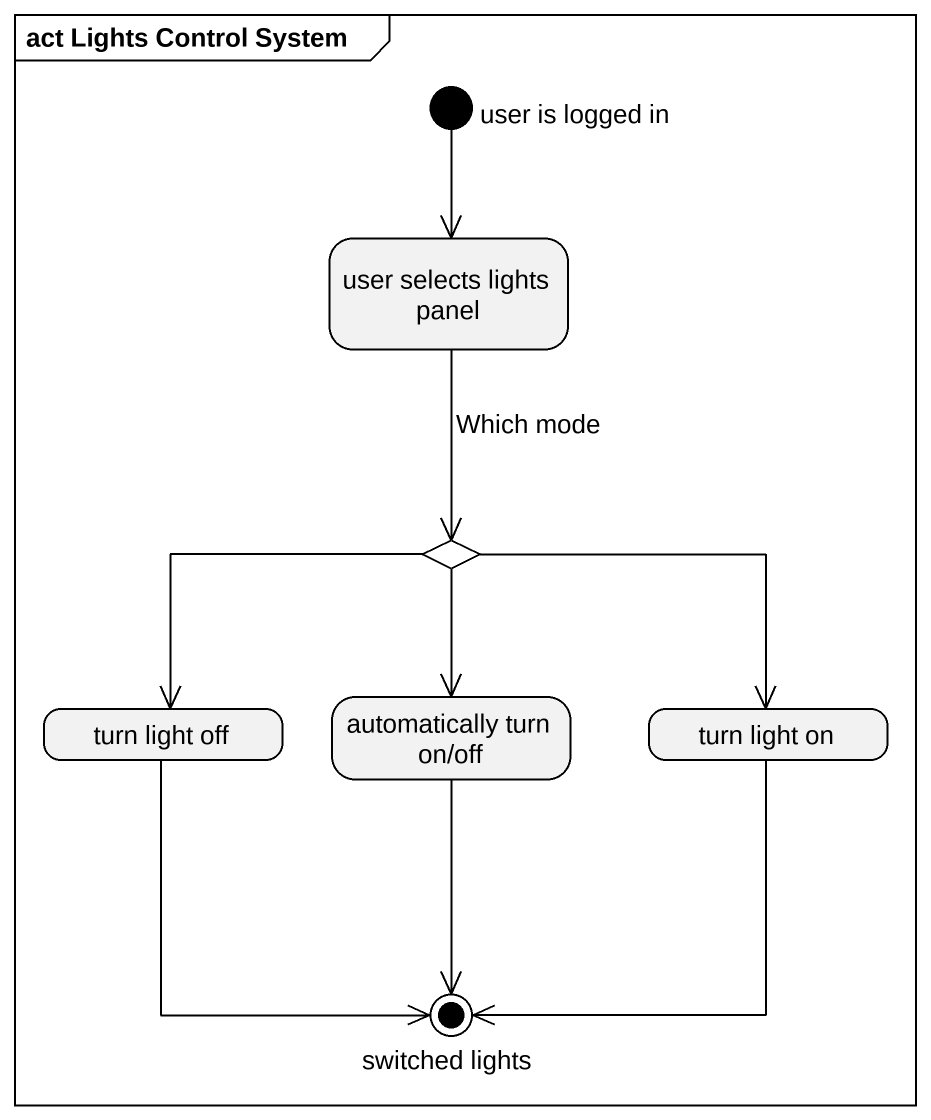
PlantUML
@startuml
mainframe act Lights Control System
hide empty description
state "user is logged in" as user_is_logged_in <<start>>
state "user selects lights panel" as user_selects_lights_panel
state choice1 <<choice>>
state "turn light off" as turn_light_off
state "automatically turn on/off" as automatically_turn_on_off
state "turn light on" as turn_light_on
state "switched lights" as switched_lights <<end>>
user_is_logged_in --> user_selects_lights_panel
user_selects_lights_panel --> choice1 : Which mode
choice1 --> turn_light_off
choice1 --> automatically_turn_on_off
choice1 -right-> turn_light_on
turn_light_off --> switched_lights
automatically_turn_on_off --> switched_lights
turn_light_on --> switched_lights
@enduml
